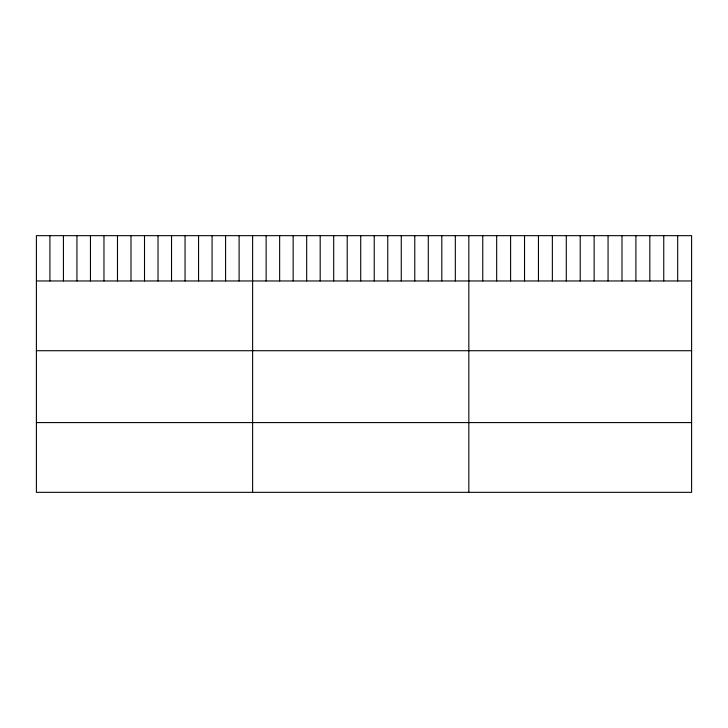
<?xml version="1.0" encoding="UTF-8"?>
<svg xmlns="http://www.w3.org/2000/svg" width="728" height="728" viewBox="0 0 728 728"><rect width="100%" height="100%" fill="white"/><g stroke="black" fill="none" stroke-linecap="round" stroke-linejoin="round"><path stroke-width="1.09" d="M691.6 280.963L691.6 492.337L36.4 492.337L36.4 235.663L691.6 235.663L691.6 280.963L36.4 280.963M36.4 350.714L691.6 350.714M36.4 422.586L691.6 422.586M677.677 235.663L677.677 280.963M663.754 235.663L663.754 280.963M649.831 235.663L649.831 280.963M635.908 235.663L635.908 280.963M621.985 235.663L621.985 280.963M608.062 235.663L608.062 280.963M594.139 235.663L594.139 280.963M580.216 235.663L580.216 280.963M566.293 235.663L566.293 280.963M552.37 235.663L552.37 280.963M538.447 235.663L538.447 280.963M524.524 235.663L524.524 280.963M510.601 235.663L510.601 280.963M496.678 235.663L496.678 280.963M482.755 235.663L482.755 280.963M468.832 235.663L468.832 492.337M455.319 235.663L455.319 280.963M441.805 235.663L441.805 280.963M428.291 235.663L428.291 280.963M414.778 235.663L414.778 280.963M401.264 235.663L401.264 280.963M387.751 235.663L387.751 280.963M374.238 235.663L374.238 280.963M360.724 235.663L360.724 280.963M347.211 235.663L347.211 280.963M333.697 235.663L333.697 280.963M320.184 235.663L320.184 280.963M306.67 235.663L306.67 280.963M293.156 235.663L293.156 280.963M279.643 235.663L279.643 280.963M266.13 235.663L266.13 280.963M252.616 235.663L252.616 492.337M239.103 235.663L239.103 280.963M225.589 235.663L225.589 280.963M212.076 235.663L212.076 280.963M198.562 235.663L198.562 280.963M185.048 235.663L185.048 280.963M171.535 235.663L171.535 280.963M158.022 235.663L158.022 280.963M144.508 235.663L144.508 280.963M130.994 235.663L130.994 280.963M117.481 235.663L117.481 280.963M103.968 235.663L103.968 280.963M90.454 235.663L90.454 280.963M76.941 235.663L76.941 280.963M63.427 235.663L63.427 280.963M49.914 235.663L49.914 280.963"/></g></svg>
